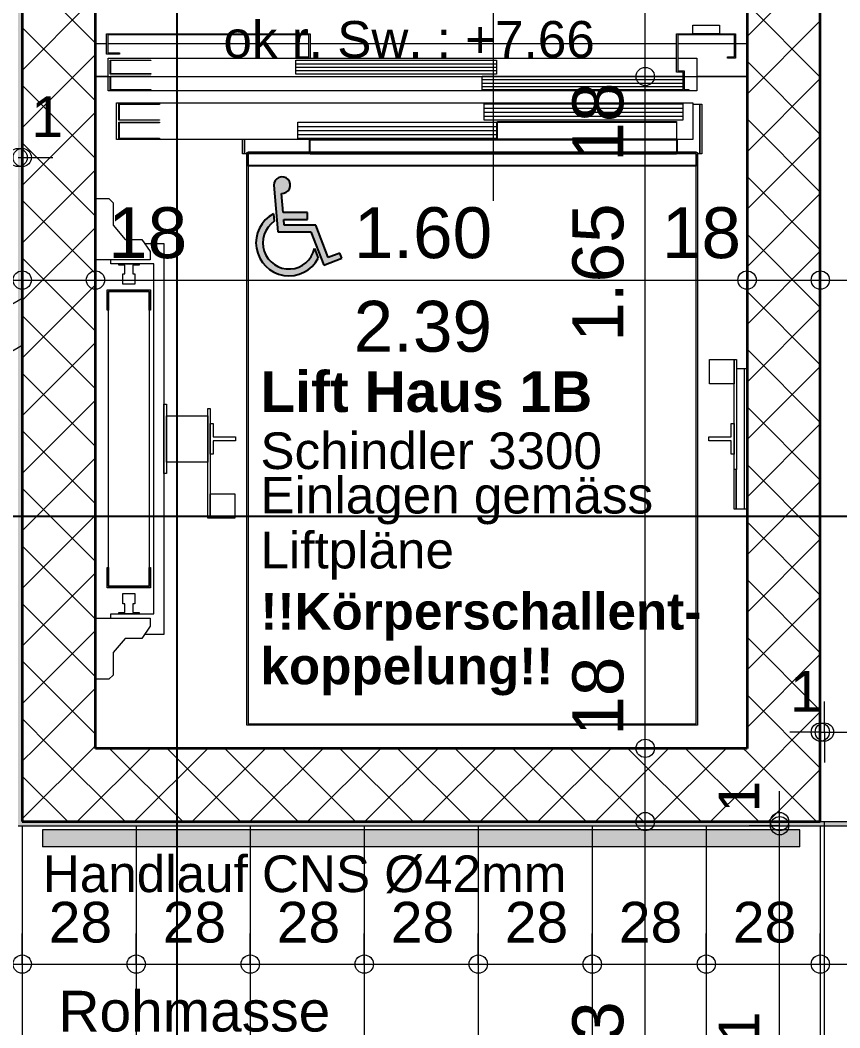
# Model space of a CAD drawing. Header units: metres. Extents: x 0.003 to 0.843, y 0.003 to 0.597.
# Drawn here: x 0.45466 to 0.49492, y 0.33661 to 0.38611 of the extents above; entities that cross this region are included whole.
import ezdxf

# ---------------------------------------------------------------- set-up
doc = ezdxf.new("R2010")
doc.units = ezdxf.units.M
for name, pattern in [('AUSGEZOGEN', [0]), ('PUNKT2', [3.175, 0, -3.175]), ('STRICHLINIE', [19.049999999999997, 12.7, -6.35]), ('STRICHPUNKT', [25.4, 12.7, -6.35, 0, -6.35])]:
    doc.linetypes.add(name, pattern=pattern)
for name, color, linetype, lineweight in [('Aufzuege', 7, 'AUSGEZOGEN', 18), ('Bodenplatte', 7, 'AUSGEZOGEN', 18), ('Daemmung', 7, 'AUSGEZOGEN', 18), ('Detailmasse', 7, 'AUSGEZOGEN', 13), ('Lauflinie', 7, 'AUSGEZOGEN', 13), ('Metallbauarbeiten', 7, 'AUSGEZOGEN', 18), ('Raumbezeichnung', 7, 'AUSGEZOGEN', 18), ('Schnittbegrenzung', 7, 'AUSGEZOGEN', 13), ('Stufen', 7, 'AUSGEZOGEN', 25), ('Text Werkplan Ausfuehrung', 7, 'AUSGEZOGEN', 25), ('Tuerschwelle', 7, 'AUSGEZOGEN', 25), ('Vermassung Decke', 180, 'STRICHLINIE', 25), ('Wand Beton bewehrt', 7, 'AUSGEZOGEN', 35), ('Werkplan- Ausfuehrungsmasse', 7, 'AUSGEZOGEN', 13)]:
    doc.layers.add(name, color=color, linetype=linetype, lineweight=lineweight)
doc.styles.add('ARIAL', font='ARIAL.TTF')

msp = doc.modelspace()

# ---------------------------------------------------------------- hatches: boundary and pattern name
at = {"layer": 'Daemmung', "linetype": 'PUNKT2', "lineweight": 18}
msp.add_hatch(color=241, dxfattribs=at).paths.add_polyline_path([(0.4301599904522299, 0.3917399913109839), (0.4301599904522299, 0.385939991440624), (0.4303599904477596, 0.385939991440624), (0.4303599904477596, 0.3915399913154542), (0.4545599899068474, 0.3915399913154542), (0.4545599899068474, 0.3465399923212826), (0.4939599890261892, 0.3465399923212826), (0.4939599890261892, 0.3467399923168123), (0.454759989902377, 0.3467399923168123), (0.454759989902377, 0.3917399913109839)])
at = {"layer": 'Daemmung', "linetype": 'STRICHLINIE', "lineweight": 18}
msp.add_hatch(color=241, dxfattribs=at).paths.add_polyline_path([(0.4301599904522299, 0.385939991440624), (0.4301599904522299, 0.3221399928666651), (0.4997599888965492, 0.3221399928666651), (0.4997599888965492, 0.3467399923168123), (0.4939599890261892, 0.3467399923168123), (0.4939599890261892, 0.3465399923212826), (0.4995599889010197, 0.3465399923212826), (0.4995599889010197, 0.3223399928621948), (0.4303599904477594, 0.3223399928621948), (0.4303599904477594, 0.385939991440624)])
at = {"layer": 'Metallbauarbeiten', "linetype": 'AUSGEZOGEN', "lineweight": 13}
msp.add_hatch(color=254, dxfattribs=at).paths.add_polyline_path([(0.4557599898800253, 0.3463399923257531), (0.4557599898800253, 0.3454999923445284), (0.492959989048541, 0.3454999923445284), (0.492959989048541, 0.3463399923257531)])
at = {"layer": 'Text Werkplan Ausfuehrung', "linetype": 'AUSGEZOGEN', "lineweight": 25}
for points in [[(0.4679165055304886, 0.377911243883772), (0.4679265009485155, 0.3779824852528063), (0.4679237710873693, 0.3780543725875846), (0.4679084015842142, 0.3781246507450455), (0.4678808745883534, 0.3781911150628589), (0.4678420536359555, 0.3782516805208238), (0.4677931565604786, 0.378304447149039), (0.4677357172885978, 0.378347759630949), (0.4676715377201305, 0.3783802592314814), (0.4676026312015015, 0.3784009264212732), (0.4675311593660206, 0.3784091128598376), (0.4674593643223185, 0.3784045617343409), (0.4673894983182387, 0.3783874158159547), (0.4673237530866461, 0.3783582129810534), (0.467264191089632, 0.3783178693377482), (0.4672126808180058, 0.3782676504871006), (0.4671708381757637, 0.3782091318205599), (0.4671399757883438, 0.378144149099116), (0.4671210618248838, 0.3780747408645216), (0.4671146896262377, 0.3780030844890648), (0.4673225896215806, 0.3757080845404717), (0.4689425895853709, 0.3757080845404717), (0.4695797895711297, 0.3740718845770434), (0.4704599895514553, 0.3744147845693797), (0.4703627895536283, 0.374665884563768), (0.4697957895663009, 0.3744471845686562), (0.4691747895801822, 0.376045584532928), (0.4676303896147016, 0.376045584532928), (0.467606089615246, 0.376315584526893), (0.4687778895890531, 0.376315584526893), (0.4687778895890531, 0.3766530845193493), (0.4675763896159084, 0.3766530845193493), (0.4674899896178401, 0.3775980844982268), (0.4675619230501222, 0.3775989913408567), (0.4676325682014216, 0.3776125745526019), (0.467699708896619, 0.3776384080210464), (0.4677612388972041, 0.3776756813368548), (0.4678152279750746, 0.3777232252167365), (0.4678599824647915, 0.3777795481844637), (0.4678940983947484, 0.3778428833592607)], [(0.4669444438821851, 0.3765036686038893), (0.4667948675443027, 0.3763872860682277), (0.466659908072391, 0.3762542300033438), (0.4665414128446773, 0.3761063217328833), (0.4664410038703542, 0.3759455858833139), (0.4663600555868764, 0.3757742226700402), (0.4662996760461247, 0.3755945777799934), (0.466260691746954, 0.3754091102629468), (0.4662436363217549, 0.3752203588710772), (0.466248743231882, 0.375030907307531), (0.4662759425719449, 0.3748433488596762), (0.4663248620267002, 0.3746602509011737), (0.4663948319674481, 0.3744841197487536), (0.4664848946181728, 0.3743173663547678), (0.4665938171659584, 0.3741622733051309), (0.4667201086362134, 0.37402096357439), (0.466862040301718, 0.3738953714656081), (0.4670176693461207, 0.3737872161328705), (0.4671848654579702, 0.3736979780488273), (0.4673613399912557, 0.3736288787394033), (0.4675446772932919, 0.37358086406307), (0.4677323677711204, 0.3735545912635648), (0.467921842243804, 0.3735504199732806), (0.4681105071103834, 0.3735684072904774), (0.4682957798521054, 0.3736083069976949), (0.4684751243829545, 0.3736695729320791), (0.4686460857645904, 0.3737513664614708), (0.468806323810513, 0.3738525679639315), (0.4689536451194479, 0.3739717921535698), (0.4690860330994892, 0.3741074070428785), (0.4692016755719973, 0.3742575562820152), (0.4692989895774089, 0.3744201845692501), (0.4691153895815051, 0.3748926845587084), (0.4690673048699839, 0.3747272680047531), (0.4689974891305128, 0.3745697861381065), (0.4689072015187866, 0.3744230792092658), (0.4687980704091754, 0.3742897931382922), (0.4686720640263166, 0.3741723317945249), (0.4685314549473701, 0.3740728136418179), (0.4683787791151515, 0.3739930335311565), (0.4682167901013563, 0.3739344303297912), (0.4680484094447559, 0.3738980609706627), (0.4678766739600393, 0.3738845813901862), (0.4677046809676067, 0.3738942346981618), (0.4675355324321177, 0.3739268467931944), (0.4673722790172725, 0.373981829502678), (0.4672178650658395, 0.3740581911907389), (0.4670750754972113, 0.3741545546427924), (0.4669464855802353, 0.374269181904178), (0.4668344144871767, 0.3744000056248915), (0.4667408834664887, 0.3745446663450944), (0.466667579388762, 0.3747005550489484), (0.4666158243233147, 0.3748648602192902), (0.4665865516941291, 0.3750346185445101), (0.4665802894451634, 0.3752067683630935), (0.4665971505186648, 0.3753782048819603), (0.4666368308182079, 0.3755458361726811), (0.4666986146932012, 0.3757066389356911), (0.4667813878459404, 0.3758577130267395), (0.466883657428426, 0.375996333762198), (0.4670035789664981, 0.3761200010598436), (0.4671389896256851, 0.3762264845288866), (0.4671065896264089, 0.376601784520497)]]:
    msp.add_hatch(color=7, dxfattribs=at).paths.add_polyline_path(points)

# ---------------------------------------------------------------- linework, layer by layer
at = {"layer": 'Aufzuege', "color": 7, "linetype": 'AUSGEZOGEN', "lineweight": 13}
for p, q in [((0.4778999893851582, 0.3772399916350841), (0.4778999893851582, 0.3878399913981557)), ((0.4583599898219125, 0.3869399914182736), (0.4583599898219112, 0.350339992236346)), ((0.4903599891066556, 0.350339992236346), (0.4903599891066566, 0.3869399914182736)), ((0.4876999891661112, 0.3858599914424121), (0.4889999891370539, 0.3858599914424121)), ((0.4876999891661112, 0.3854399914517999), (0.4876999891661112, 0.3858599914424121)), ((0.4889999891370539, 0.3858599914424121), (0.4889999891370539, 0.3854399914517999)), ((0.4588999898098414, 0.3854399914517999), (0.468899989586324, 0.3854399914517999)), ((0.4588999898098414, 0.3844399914741516), (0.4588999898098414, 0.3854399914517999)), ((0.4688399895876651, 0.385379991453141), (0.4589599898085003, 0.385379991453141)), ((0.4589599898085003, 0.385379991453141), (0.4589599898085003, 0.3844999914728105)), ((0.4688399895876651, 0.3842999914772809), (0.4688399895876651, 0.385379991453141)), ((0.468899989586324, 0.3854399914517999), (0.468899989586324, 0.384239991478622)), ((0.4868999891839926, 0.3854399914517999), (0.4897999891191727, 0.3854399914517999)), ((0.4868999891839926, 0.3835599914938213), (0.4868999891839926, 0.3854399914517999)), ((0.4897399891205136, 0.385379991453141), (0.4869599891826515, 0.385379991453141)), ((0.4869599891826515, 0.385379991453141), (0.4869599891826515, 0.3836199914924801)), ((0.4889999891370539, 0.3854399914517999), (0.4876999891661112, 0.3854399914517999)), ((0.4897399891205136, 0.3842999914772809), (0.4897399891205136, 0.385379991453141)), ((0.4897999891191727, 0.3854399914517999), (0.4897999891191727, 0.384239991478622)), ((0.4588999898098414, 0.3849399914629758), (0.4583599898219112, 0.3849399914629758)), ((0.4588999898098414, 0.3849399914629758), (0.4583599898219112, 0.3849399914629758)), ((0.4688399895876651, 0.3849399914629758), (0.4589599898085003, 0.3849399914629758)), ((0.4688399895876651, 0.3849399914629758), (0.4589599898085003, 0.3849399914629758)), ((0.4868999891839926, 0.3849399914629758), (0.468899989586324, 0.3849399914629758)), ((0.4868999891839926, 0.3849399914629758), (0.468899989586324, 0.3849399914629758)), ((0.4897399891205136, 0.3849399914629758), (0.4869599891826515, 0.3849399914629758)), ((0.4897399891205136, 0.3849399914629758), (0.4869599891826515, 0.3849399914629758)), ((0.4903599891066556, 0.3849399914629758), (0.4897999891191727, 0.3849399914629758)), ((0.4903599891066556, 0.3849399914629758), (0.4897999891191727, 0.3849399914629758)), ((0.4595399897955363, 0.3844399914741516), (0.4588999898098414, 0.3844399914741516)), ((0.4589599898085003, 0.3844999914728105), (0.4595399897955363, 0.3844999914728105)), ((0.4589799898080533, 0.384239991478622), (0.4868999891839926, 0.384239991478622)), ((0.4589799898080533, 0.3826399915143848), (0.4589799898080533, 0.384239991478622)), ((0.459079989805818, 0.3834599914960564), (0.459079989805818, 0.3841399914808573)), ((0.459079989805818, 0.3841399914808573), (0.4610799897611146, 0.3841399914808573)), ((0.4590999898053711, 0.3841199914813042), (0.4590999898053711, 0.3834799914956093)), ((0.4610799897611146, 0.3841199914813042), (0.4590999898053711, 0.3841199914813042)), ((0.4595399897955363, 0.3844999914728105), (0.4595399897955363, 0.3844399914741516)), ((0.4610799897611146, 0.3841399914808573), (0.4610799897611146, 0.3841199914813042)), ((0.4682009896019482, 0.3841399914808573), (0.478048989381828, 0.3841399914808573)), ((0.4682009896019482, 0.3834599914960564), (0.4682009896019482, 0.3841399914808573)), ((0.4683999895974997, 0.384239991478622), (0.4683999895974997, 0.3842999914772809)), ((0.4683999895974997, 0.3842999914772809), (0.4688399895876651, 0.3842999914772809)), ((0.468899989586324, 0.384239991478622), (0.4683999895974997, 0.384239991478622)), ((0.478048989381828, 0.3841399914808573), (0.478048989381828, 0.3834599914960564)), ((0.4869599891826515, 0.384239991478622), (0.4878999891616408, 0.384239991478622)), ((0.4878999891616408, 0.384239991478622), (0.4878999891616408, 0.3826399915143848)), ((0.4893999891281133, 0.384239991478622), (0.4893999891281133, 0.3842999914772809)), ((0.4893999891281133, 0.3842999914772809), (0.4897399891205136, 0.3842999914772809)), ((0.4897999891191727, 0.384239991478622), (0.4893999891281133, 0.384239991478622)), ((0.4681999896019702, 0.383969991484657), (0.4780499893818055, 0.383969991484657)), ((0.4681999896019702, 0.3837999914884568), (0.4780499893818055, 0.3837999914884568)), ((0.4681999896019702, 0.3836299914922566), (0.4780499893818055, 0.3836299914922566)), ((0.4869599891826515, 0.3836199914924801), (0.4872799891754991, 0.3836199914924801)), ((0.4872799891754991, 0.3836199914924801), (0.4872799891754991, 0.3826999915130436)), ((0.4583599898219112, 0.3833399914987387), (0.4589799898080533, 0.3833399914987387)), ((0.4589799898080533, 0.3833399914987387), (0.4583599898219112, 0.3833399914987387)), ((0.4610799897611146, 0.3834599914960564), (0.459079989805818, 0.3834599914960564)), ((0.459079989805818, 0.3826799915134907), (0.459079989805818, 0.3833599914982915)), ((0.459079989805818, 0.3833599914982915), (0.4610799897611146, 0.3833599914982915)), ((0.4590999898053711, 0.3834799914956093), (0.4610799897611146, 0.3834799914956093)), ((0.4590999898053711, 0.3833399914987387), (0.4590999898053711, 0.3826999915130436)), ((0.4610799897611146, 0.3833399914987387), (0.4590999898053711, 0.3833399914987387)), ((0.4610799897611146, 0.3834799914956093), (0.4610799897611146, 0.3834599914960564)), ((0.4610799897611146, 0.3833599914982915), (0.4610799897611146, 0.3833399914987387)), ((0.478048989381828, 0.3834599914960564), (0.4682009896019482, 0.3834599914960564)), ((0.4773499893974518, 0.3831899915020913), (0.4871999891772871, 0.3831899915020913)), ((0.4773509893974296, 0.3833599914982915), (0.4871989891773097, 0.3833599914982915)), ((0.4773509893974296, 0.3826799915134907), (0.4773509893974296, 0.3833599914982915)), ((0.4872199891768401, 0.3835599914938213), (0.4868999891839926, 0.3835599914938213)), ((0.4871989891773097, 0.3833599914982915), (0.4871989891773097, 0.3826799915134907)), ((0.4872199891768401, 0.3826399915143848), (0.4872199891768401, 0.3835599914938213)), ((0.4878999891616408, 0.3833399914987387), (0.4903599891066556, 0.3833399914987387)), ((0.4903599891066556, 0.3833399914987387), (0.4878999891616408, 0.3833399914987387)), ((0.4872199891768401, 0.3826399915143848), (0.4589799898080533, 0.3826399915143848)), ((0.4610799897611146, 0.3826799915134907), (0.459079989805818, 0.3826799915134907)), ((0.4590999898053711, 0.3826999915130436), (0.4610799897611146, 0.3826999915130436)), ((0.4610799897611146, 0.3826999915130436), (0.4610799897611146, 0.3826799915134907)), ((0.4773499893974518, 0.3830199915058911), (0.4871999891772871, 0.3830199915058911)), ((0.4773499893974518, 0.3828499915096909), (0.4871999891772871, 0.3828499915096909)), ((0.4871989891773097, 0.3826799915134907), (0.4773509893974296, 0.3826799915134907)), ((0.4874999891705815, 0.3826399915143848), (0.4872199891768401, 0.3826399915143848)), ((0.4872799891754991, 0.3826999915130436), (0.4874999891705815, 0.3826999915130436)), ((0.4874999891705815, 0.3826999915130436), (0.4874999891705815, 0.3826399915143848)), ((0.4878999891616408, 0.3826399915143848), (0.4874999891705815, 0.3826399915143848)), ((0.4593999897986654, 0.3820399915277958), (0.4876999891661112, 0.3820399915277958)), ((0.4593999897986654, 0.380239991568029), (0.4593999897986654, 0.3820399915277958)), ((0.4594999897964302, 0.3811899915467948), (0.4594999897964302, 0.3819899915289134)), ((0.4594999897964302, 0.3819899915289134), (0.4614999897517267, 0.3819899915289134)), ((0.4595199897959833, 0.3819699915293604), (0.4595199897959833, 0.3812099915463478)), ((0.4614999897517267, 0.3819699915293604), (0.4595199897959833, 0.3819699915293604)), ((0.4614999897517267, 0.3819899915289134), (0.4614999897517267, 0.3819699915293604)), ((0.4774499893952165, 0.3817899915333837), (0.4871999891772871, 0.3817899915333837)), ((0.4774509893951946, 0.3819899915289134), (0.4871989891773097, 0.3819899915289134)), ((0.4774509893951946, 0.3811899915467948), (0.4774509893951946, 0.3819899915289134)), ((0.4871989891773097, 0.3819899915289134), (0.4871989891773097, 0.3811899915467948)), ((0.4876999891661112, 0.3820399915277958), (0.4876999891661112, 0.380239991568029)), ((0.4876999891661112, 0.381979991529137), (0.4880399891585116, 0.381979991529137)), ((0.4880399891585116, 0.381979991529137), (0.4880399891585116, 0.3795399915836751)), ((0.4880399891585116, 0.381979991529137), (0.4881399891562764, 0.381979991529137)), ((0.4880399891585116, 0.3795399915836751), (0.4880399891585116, 0.381979991529137)), ((0.4881399891562764, 0.381979991529137), (0.4881399891562764, 0.3795399915836751)), ((0.4614999897517267, 0.3811899915467948), (0.4594999897964302, 0.3811899915467948)), ((0.4595199897959833, 0.3812099915463478), (0.4614999897517267, 0.3812099915463478)), ((0.4614999897517267, 0.3812099915463478), (0.4614999897517267, 0.3811899915467948)), ((0.4774499893952165, 0.3815899915378541), (0.4871999891772871, 0.3815899915378541)), ((0.4774499893952165, 0.3813899915423244), (0.4871999891772871, 0.3813899915423244)), ((0.4871989891773097, 0.3811899915467948), (0.4774509893951946, 0.3811899915467948)), ((0.4594999897964302, 0.3802899915669113), (0.4594999897964302, 0.3810899915490299)), ((0.4594999897964302, 0.3810899915490299), (0.4614999897517267, 0.3810899915490299)), ((0.4595199897959833, 0.381069991549477), (0.4595199897959833, 0.3803099915664643)), ((0.4614999897517267, 0.381069991549477), (0.4595199897959833, 0.381069991549477)), ((0.4614999897517267, 0.3810899915490299), (0.4614999897517267, 0.381069991549477)), ((0.4682999895997349, 0.3808899915535004), (0.4780499893818055, 0.3808899915535004)), ((0.4682999895997349, 0.3806899915579707), (0.4780499893818055, 0.3806899915579707)), ((0.4683009895997131, 0.3810899915490299), (0.478048989381828, 0.3810899915490299)), ((0.4683009895997131, 0.3802899915669113), (0.4683009895997131, 0.3810899915490299)), ((0.478048989381828, 0.3810899915490299), (0.478048989381828, 0.3802899915669113)), ((0.4780999893806879, 0.3810999915488064), (0.4780999893806879, 0.381129991548136)), ((0.4780999893806879, 0.381129991548136), (0.4868999891839926, 0.381129991548136)), ((0.4780999893806879, 0.380259991567582), (0.4780999893806879, 0.3810999915488064)), ((0.4780999893806879, 0.3810999915488064), (0.4868999891839926, 0.3810999915488064)), ((0.4868999891839926, 0.3810999915488064), (0.4780999893806879, 0.3810999915488064)), ((0.4868999891839926, 0.381129991548136), (0.4868999891839926, 0.3810999915488064)), ((0.4868999891839926, 0.3810999915488064), (0.4868999891839926, 0.380259991567582)), ((0.4688699895869944, 0.380239991568029), (0.4593999897986654, 0.380239991568029)), ((0.4614999897517267, 0.3802899915669113), (0.4594999897964302, 0.3802899915669113)), ((0.4595199897959833, 0.3803099915664643), (0.4614999897517267, 0.3803099915664643)), ((0.4614999897517267, 0.3803099915664643), (0.4614999897517267, 0.3802899915669113)), ((0.4655799896605318, 0.3795399915836751), (0.4655799896605318, 0.380239991568029)), ((0.4656799896582966, 0.3795399915836751), (0.4656799896582966, 0.380239991568029)), ((0.4656799896582966, 0.380239991568029), (0.4656799896582966, 0.3795399915836751)), ((0.4682999895997349, 0.380489991562441), (0.4780499893818055, 0.380489991562441)), ((0.478048989381828, 0.3802899915669113), (0.4683009895997131, 0.3802899915669113)), ((0.4688699895869944, 0.37963999158144), (0.4688699895869944, 0.3802699915673584)), ((0.4688699895869944, 0.3802699915673584), (0.4780999893806879, 0.3802699915673584)), ((0.468899989586324, 0.3795599915832281), (0.468899989586324, 0.3802299915682524)), ((0.468899989586324, 0.3802299915682524), (0.4868999891839926, 0.3802299915682524)), ((0.4780999893806879, 0.3802299915682524), (0.4780999893806879, 0.380259991567582)), ((0.4780999893806879, 0.380259991567582), (0.4868999891839926, 0.380259991567582)), ((0.4868999891839926, 0.380259991567582), (0.4780999893806879, 0.380259991567582)), ((0.4868999891839926, 0.3802299915682524), (0.4780999893806879, 0.3802299915682524)), ((0.4868999891839926, 0.3802699915673584), (0.4869299891833219, 0.3802699915673584)), ((0.4868999891839926, 0.380259991567582), (0.4868999891839926, 0.3802299915682524)), ((0.4868999891839926, 0.3802299915682524), (0.4868999891839926, 0.3795599915832281)), ((0.4869299891833219, 0.3802699915673584), (0.4869299891833219, 0.37963999158144)), ((0.4876999891661112, 0.380239991568029), (0.4869299891833219, 0.380239991568029)), ((0.4656799896582966, 0.3795399915836751), (0.4655799896605318, 0.3795399915836751)), ((0.4657999896556144, 0.3795399915836751), (0.4656799896582966, 0.3795399915836751)), ((0.4657999896556144, 0.351479992210865), (0.4657999896556144, 0.379599991582334)), ((0.4657999896556144, 0.379599991582334), (0.4658599896542732, 0.379599991582334)), ((0.4658599896542732, 0.379599991582334), (0.4658599896542732, 0.37963999158144)), ((0.4658599896542732, 0.37963999158144), (0.4878599891625349, 0.37963999158144)), ((0.4658599896542732, 0.379599991582334), (0.4658599896542732, 0.3515399922095239)), ((0.4658599896542732, 0.379599991582334), (0.4688699895869944, 0.379599991582334)), ((0.4658599896542732, 0.3795399915836751), (0.4658599896542732, 0.379599991582334)), ((0.4688699895869944, 0.3795399915836751), (0.4658599896542732, 0.3795399915836751)), ((0.4658599896542732, 0.3789699915964156), (0.4658599896542732, 0.3795399915836751)), ((0.4688699895869944, 0.379599991582334), (0.4688699895869944, 0.3795399915836751)), ((0.4868999891839926, 0.3795599915832281), (0.468899989586324, 0.3795599915832281)), ((0.468899989586324, 0.3795299915838988), (0.468899989586324, 0.3795599915832281)), ((0.468899989586324, 0.3795599915832281), (0.4868999891839926, 0.3795599915832281)), ((0.4868999891839926, 0.3795299915838988), (0.468899989586324, 0.3795299915838988)), ((0.4868999891839926, 0.3795599915832281), (0.4868999891839926, 0.3795299915838988)), ((0.4869299891833219, 0.3795399915836751), (0.4869299891833219, 0.379599991582334)), ((0.4869299891833219, 0.379599991582334), (0.4879199891611938, 0.379599991582334)), ((0.4878599891625349, 0.3795399915836751), (0.4869299891833219, 0.3795399915836751)), ((0.4878599891625349, 0.37963999158144), (0.4878599891625349, 0.379599991582334)), ((0.4878599891625349, 0.3515399922095239), (0.4878599891625349, 0.3795399915836751)), ((0.4878599891625349, 0.3795399915836751), (0.4878599891625349, 0.3789699915964156)), ((0.4879199891611938, 0.379599991582334), (0.4879199891611938, 0.351479992210865)), ((0.4880399891585116, 0.3795399915836751), (0.4879199891611938, 0.3795399915836751)), ((0.4881399891562764, 0.3795399915836751), (0.4880399891585116, 0.3795399915836751)), ((0.4878599891625349, 0.3789699915964156), (0.4658599896542732, 0.3789699915964156)), ((0.4658599896542732, 0.3789399915970862), (0.4658599896542732, 0.3789699915964156)), ((0.4658599896542732, 0.3789699915964156), (0.4878599891625349, 0.3789699915964156)), ((0.4878599891625349, 0.3789399915970862), (0.4658599896542732, 0.3789399915970862)), ((0.4878599891625349, 0.3789699915964156), (0.4878599891625349, 0.3789399915970862)), ((0.4583599898219112, 0.377339991632849), (0.4590199898071592, 0.377339991632849)), ((0.4590199898071592, 0.377339991632849), (0.4592199898026888, 0.3771399916373193)), ((0.4592199898026888, 0.3771399916373193), (0.4592199898026888, 0.3760399916619063)), ((0.4592199898026888, 0.3760399916619063), (0.4598199897892778, 0.3753399916775524)), ((0.4598199897892778, 0.3753399916775524), (0.4606399897709493, 0.3753399916775524)), ((0.4606399897709493, 0.3753399916775524), (0.4610399897620087, 0.3747399916909635)), ((0.4607733231013029, 0.3751399916820229), (0.4617199897468094, 0.3751399916820229)), ((0.4610399897620087, 0.3747399916909635), (0.4610399897620087, 0.3743399916999043)), ((0.4617199897468094, 0.3751399916820229), (0.4617199897468094, 0.3559399921111763)), ((0.4610399897620087, 0.3743399916999043), (0.4583599898219112, 0.3743399916999043)), ((0.459119989804924, 0.3741399917043746), (0.459119989804924, 0.3743399916999043)), ((0.4612199897579853, 0.3741399917043746), (0.459119989804924, 0.3741399917043746)), ((0.4594999897964302, 0.3740699917059393), (0.4594999897964302, 0.3741399917043746)), ((0.4594999897964302, 0.3741399917043746), (0.4599999897852545, 0.3741399917043746)), ((0.4597999897897248, 0.3740699917059393), (0.4594999897964302, 0.3740699917059393)), ((0.4597999897897248, 0.3736399917155505), (0.4597999897897248, 0.3740699917059393)), ((0.4599999897852545, 0.3741399917043746), (0.4604999897740786, 0.3741399917043746)), ((0.4604999897740786, 0.3740699917059393), (0.4601999897807841, 0.3740699917059393)), ((0.4601999897807841, 0.3740699917059393), (0.4601999897807841, 0.3736399917155505)), ((0.4604999897740786, 0.3741399917043746), (0.4604999897740786, 0.3740699917059393)), ((0.4612199897579853, 0.3569399920888245), (0.4612199897579853, 0.3741399917043746)), ((0.4596999897919601, 0.3731399917267263), (0.4596999897919601, 0.3736399917155505)), ((0.4596999897919601, 0.3736399917155505), (0.4597999897897248, 0.3736399917155505)), ((0.4601999897807841, 0.3736399917155505), (0.460299989778549, 0.3736399917155505)), ((0.460299989778549, 0.3736399917155505), (0.460299989778549, 0.3731399917267263)), ((0.4589399898089473, 0.3718599917553365), (0.4589399898089473, 0.3728599917329849)), ((0.4589399898089473, 0.3728599917329849), (0.4610599897615615, 0.3728599917329849)), ((0.4589999898076062, 0.3727999917343259), (0.4589999898076062, 0.3718599917553365)), ((0.4609999897629027, 0.3727999917343259), (0.4589999898076062, 0.3727999917343259)), ((0.4589999898076062, 0.3582999920584263), (0.4589999898076062, 0.3727799917347729)), ((0.4589999898076062, 0.3727799917347729), (0.4609999897629027, 0.3727799917347729)), ((0.460299989778549, 0.3731399917267263), (0.4596999897919601, 0.3731399917267263)), ((0.4609999897629027, 0.3718599917553365), (0.4609999897629027, 0.3727999917343259)), ((0.4609999897629027, 0.3727799917347729), (0.4609999897629027, 0.3582999920584263)), ((0.4610599897615615, 0.3728599917329849), (0.4610599897615615, 0.3718599917553365)), ((0.4589999898076062, 0.3718599917553365), (0.4589399898089473, 0.3718599917553365)), ((0.4610599897615615, 0.3718599917553365), (0.4609999897629027, 0.3718599917553365)), ((0.4885199891477828, 0.3682399918362498), (0.4885199891477828, 0.3694399918094279)), ((0.4885199891477828, 0.3694399918094279), (0.4897199891209608, 0.3694399918094279)), ((0.4885199891477828, 0.3682399918362498), (0.4885199891477828, 0.3694399918094279)), ((0.4885199891477828, 0.3694399918094279), (0.4897199891209608, 0.3694399918094279)), ((0.4897199891209608, 0.3640399919301271), (0.4897199891209608, 0.3694399918094279)), ((0.4897199891209608, 0.3694399918094279), (0.4898399891182785, 0.3694399918094279)), ((0.4897199891209608, 0.3694399918094279), (0.4897199891209608, 0.3682399918362498)), ((0.4897199891209608, 0.3640399919301271), (0.4897199891209608, 0.3694399918094279)), ((0.4897199891209608, 0.3694399918094279), (0.4898399891182785, 0.3694399918094279)), ((0.4897199891209608, 0.3694399918094279), (0.4897199891209608, 0.3682399918362498)), ((0.4898399891182785, 0.3694399918094279), (0.4898399891182785, 0.3640399919301271)), ((0.4898399891182785, 0.3694399918094279), (0.4898399891182785, 0.3640399919301271)), ((0.4898399891182785, 0.3689899918194861), (0.4902199891097848, 0.3689899918194861)), ((0.4902199891097848, 0.3689899918194861), (0.4902199891097848, 0.3620899919737131)), ((0.4902199891097848, 0.3689899918194861), (0.4903599891066556, 0.3689899918194861)), ((0.4897199891209608, 0.3682399918362498), (0.4885199891477828, 0.3682399918362498)), ((0.4897199891209608, 0.3682399918362498), (0.4885199891477828, 0.3682399918362498)), ((0.4617199897468094, 0.3638399919345975), (0.4617199897468094, 0.3672399918586016)), ((0.4617199897468094, 0.3672399918586016), (0.4618399897441273, 0.3672399918586016)), ((0.4618399897441273, 0.3672399918586016), (0.4618399897441273, 0.3638399919345975)), ((0.4638799896985297, 0.3616399919837713), (0.4638799896985297, 0.3670399918630719)), ((0.4638799896985297, 0.3670399918630719), (0.4639999896958475, 0.3670399918630719)), ((0.4638799896985297, 0.3616399919837713), (0.4638799896985297, 0.3670399918630719)), ((0.4638799896985297, 0.3670399918630719), (0.4639999896958475, 0.3670399918630719)), ((0.4639999896958475, 0.3670399918630719), (0.4639999896958475, 0.3616399919837713)), ((0.4639999896958475, 0.3670399918630719), (0.4639999896958475, 0.3616399919837713)), ((0.4618399897441273, 0.3643999919220805), (0.4618399897441273, 0.3666799918711185)), ((0.4618399897441273, 0.3666799918711185), (0.4638799896985297, 0.3666799918711185)), ((0.4638799896985297, 0.3666799918711185), (0.4638799896985297, 0.3643999919220805)), ((0.4639999896958475, 0.3662899918798357), (0.4641399896927182, 0.3662899918798357)), ((0.4639999896958475, 0.3647899919133634), (0.4639999896958475, 0.3662899918798357)), ((0.4641399896927182, 0.3662899918798357), (0.4641399896927182, 0.3656399918943644)), ((0.48957998912409, 0.3656399918943644), (0.48957998912409, 0.3662899918798357)), ((0.48957998912409, 0.3662899918798357), (0.4897199891209608, 0.3662899918798357)), ((0.4897199891209608, 0.3662899918798357), (0.4897199891209608, 0.3647899919133634)), ((0.4641399896927182, 0.3656399918943644), (0.4652399896681313, 0.3656399918943644)), ((0.4652399896681313, 0.3654399918988347), (0.4641399896927182, 0.3654399918988347)), ((0.4641399896927182, 0.3654399918988347), (0.4641399896927182, 0.3647899919133634)), ((0.4652399896681313, 0.3656399918943644), (0.4652399896681313, 0.3654399918988347)), ((0.4884799891486769, 0.3654399918988347), (0.4884799891486769, 0.3656399918943644)), ((0.4884799891486769, 0.3656399918943644), (0.48957998912409, 0.3656399918943644)), ((0.48957998912409, 0.3654399918988347), (0.4884799891486769, 0.3654399918988347)), ((0.48957998912409, 0.3647899919133634), (0.48957998912409, 0.3654399918988347)), ((0.4638799896985297, 0.3643999919220805), (0.4618399897441273, 0.3643999919220805)), ((0.4641399896927182, 0.3647899919133634), (0.4639999896958475, 0.3647899919133634)), ((0.4897199891209608, 0.3647899919133634), (0.48957998912409, 0.3647899919133634)), ((0.4618399897441273, 0.3638399919345975), (0.4617199897468094, 0.3638399919345975)), ((0.4897199891209608, 0.3620899919737131), (0.4897199891209608, 0.3640399919301271)), ((0.4898399891182785, 0.3640399919301271), (0.4897199891209608, 0.3640399919301271)), ((0.4898399891182785, 0.3640399919301271), (0.4897199891209608, 0.3640399919301271)), ((0.4898199891187255, 0.3620899919737131), (0.4898199891187255, 0.3640399919301271)), ((0.4898199891187255, 0.3640399919301271), (0.4898199891187255, 0.3620899919737131)), ((0.4639999896958475, 0.3616399919837713), (0.4639999896958475, 0.3628399919569494)), ((0.4639999896958475, 0.3628399919569494), (0.4651999896690255, 0.3628399919569494)), ((0.4639999896958475, 0.3616399919837713), (0.4639999896958475, 0.3628399919569494)), ((0.4639999896958475, 0.3628399919569494), (0.4651999896690255, 0.3628399919569494)), ((0.4651999896690255, 0.3628399919569494), (0.4651999896690255, 0.3616399919837713)), ((0.4651999896690255, 0.3628399919569494), (0.4651999896690255, 0.3616399919837713)), ((0.4898199891187255, 0.3620899919737131), (0.4897199891209608, 0.3620899919737131)), ((0.4902199891097848, 0.3620899919737131), (0.4898199891187255, 0.3620899919737131)), ((0.4903599891066556, 0.3620899919737131), (0.4902199891097848, 0.3620899919737131)), ((0.4639999896958475, 0.3616399919837713), (0.4638799896985297, 0.3616399919837713)), ((0.4639999896958475, 0.3616399919837713), (0.4638799896985297, 0.3616399919837713)), ((0.4651999896690255, 0.3616399919837713), (0.4639999896958475, 0.3616399919837713)), ((0.4651999896690255, 0.3616399919837713), (0.4639999896958475, 0.3616399919837713)), ((0.4589399898089473, 0.3582199920602143), (0.4589399898089473, 0.3592199920378625)), ((0.4589399898089473, 0.3592199920378625), (0.4589999898076062, 0.3592199920378625)), ((0.4589999898076062, 0.3592199920378625), (0.4589999898076062, 0.3582799920588732)), ((0.4609999897629027, 0.3582799920588732), (0.4609999897629027, 0.3592199920378625)), ((0.4609999897629027, 0.3592199920378625), (0.4610599897615615, 0.3592199920378625)), ((0.4610599897615615, 0.3592199920378625), (0.4610599897615615, 0.3582199920602143)), ((0.4610599897615615, 0.3582199920602143), (0.4589399898089473, 0.3582199920602143)), ((0.4609999897629027, 0.3582999920584263), (0.4589999898076062, 0.3582999920584263)), ((0.4589999898076062, 0.3582799920588732), (0.4609999897629027, 0.3582799920588732)), ((0.4596999897919601, 0.3579399920664729), (0.460299989778549, 0.3579399920664729)), ((0.4596999897919601, 0.3574399920776486), (0.4596999897919601, 0.3579399920664729)), ((0.460299989778549, 0.3579399920664729), (0.460299989778549, 0.3574399920776486)), ((0.4597999897897248, 0.3574399920776486), (0.4596999897919601, 0.3574399920776486)), ((0.4597999897897248, 0.3570099920872599), (0.4597999897897248, 0.3574399920776486)), ((0.460299989778549, 0.3574399920776486), (0.4601999897807841, 0.3574399920776486)), ((0.4601999897807841, 0.3574399920776486), (0.4601999897807841, 0.3570099920872599)), ((0.459119989804924, 0.3569399920888245), (0.4612199897579853, 0.3569399920888245)), ((0.459119989804924, 0.3567399920932949), (0.459119989804924, 0.3569399920888245)), ((0.4594999897964302, 0.3569399920888245), (0.4594999897964302, 0.3570099920872599)), ((0.4594999897964302, 0.3570099920872599), (0.4597999897897248, 0.3570099920872599)), ((0.4599999897852545, 0.3569399920888245), (0.4594999897964302, 0.3569399920888245)), ((0.4604999897740786, 0.3569399920888245), (0.4599999897852545, 0.3569399920888245)), ((0.4601999897807841, 0.3570099920872599), (0.4604999897740786, 0.3570099920872599)), ((0.4604999897740786, 0.3570099920872599), (0.4604999897740786, 0.3569399920888245)), ((0.4583599898219112, 0.3567399920932949), (0.4610399897620087, 0.3567399920932949)), ((0.4610399897620087, 0.3567399920932949), (0.4610399897620087, 0.3563399921022355)), ((0.4610399897620087, 0.3563399921022355), (0.4606399897709493, 0.3557399921156466)), ((0.4617199897468094, 0.3559399921111763), (0.4607733231013029, 0.3559399921111763)), ((0.4598199897892778, 0.3557399921156466), (0.4592199898026888, 0.3550399921312928)), ((0.4606399897709493, 0.3557399921156466), (0.4598199897892778, 0.3557399921156466)), ((0.4592199898026888, 0.3550399921312928), (0.4592199898026888, 0.3539399921558797)), ((0.4592199898026888, 0.3539399921558797), (0.4590199898071592, 0.3537399921603502)), ((0.4590199898071592, 0.3537399921603502), (0.4583599898219112, 0.3537399921603502)), ((0.4879199891611938, 0.351479992210865), (0.4657999896556144, 0.351479992210865)), ((0.4658599896542732, 0.3515399922095239), (0.4878599891625349, 0.3515399922095239)), ((0.4583599898219112, 0.350339992236346), (0.4903599891066556, 0.350339992236346))]:
    msp.add_line(p, q, dxfattribs=at)
at = {"layer": 'Bodenplatte', "color": 92, "linetype": 'STRICHLINIE', "lineweight": 18}
for p, q in [((0.4939599890261895, 0.3467399923168123), (0.4997599888965492, 0.3467399923168123)), ((0.4941599890217191, 0.3221399928666651), (0.4941599890217191, 0.3467399923168123))]:
    msp.add_line(p, q, dxfattribs=at)
at = {"layer": 'Daemmung', "color": 240, "linetype": 'STRICHLINIE', "lineweight": 18}
for p, q in [((0.454759989902377, 0.3467399923168123), (0.454759989902377, 0.385939991440624)), ((0.4545599899068474, 0.3465399923212826), (0.4995599889010195, 0.3465399923212826)), ((0.4939599890261892, 0.3467399923168123), (0.454759989902377, 0.3467399923168123))]:
    msp.add_line(p, q, dxfattribs=at)
at = {"layer": 'Detailmasse', "color": 240, "linetype": 'AUSGEZOGEN', "lineweight": 13}
for p, q in [((0.454759989902377, 0.3793618924675597), (0.454759989902377, 0.3808618924805983)), ((0.4545599899068475, 0.3793618924675597), (0.454759989902377, 0.3793618924675597)), ((0.454759989902377, 0.3793618924675597), (0.454759989902377, 0.3778618954757616)), ((0.454759989902377, 0.3793618924675597), (0.4562599899154157, 0.3793618924675597)), ((0.4919599890708929, 0.3467399923168124), (0.4919599890708929, 0.3482399923298508)), ((0.4919599890708929, 0.3467399923168124), (0.4904599890578544, 0.3467399923168124)), ((0.4919599890708929, 0.3465399923212826), (0.4904599890578544, 0.3465399923212826)), ((0.4919599890708929, 0.3467399923168124), (0.4934599860626912, 0.3467399923168124)), ((0.4919599890708929, 0.3465399923212826), (0.4919599890708929, 0.3467399923168123)), ((0.4919599890708929, 0.3465399923212826), (0.4934599860626912, 0.3465399923212826)), ((0.4919599890708929, 0.3223399928621948), (0.4919599890708929, 0.3465399923212826)), ((0.4547599899023776, 0.3397399924732746), (0.4547599899023776, 0.341239992486313)), ((0.4603599897772077, 0.3397399924732746), (0.4603599897772077, 0.341239992486313)), ((0.4659599896520381, 0.3397399924732746), (0.4659599896520381, 0.341239992486313)), ((0.4715599895268683, 0.3397399924732746), (0.4715599895268683, 0.341239992486313)), ((0.4771599894016987, 0.3397399924732746), (0.4771599894016987, 0.341239992486313)), ((0.4827599892765288, 0.3397399924732746), (0.4827599892765288, 0.341239992486313)), ((0.4883599891513591, 0.3397399924732746), (0.4883599891513591, 0.341239992486313)), ((0.4939599890261893, 0.3397399924732746), (0.4939599890261893, 0.341239992486313)), ((0.4547599899023776, 0.3397399924732746), (0.4547599899023776, 0.3382399954814763)), ((0.4547599899023776, 0.3397399924732746), (0.4603599897772077, 0.3397399924732746)), ((0.4603599897772077, 0.3397399924732746), (0.4603599897772077, 0.3382399954814763)), ((0.4603599897772077, 0.3397399924732746), (0.4659599896520381, 0.3397399924732746)), ((0.4659599896520381, 0.3397399924732746), (0.4659599896520381, 0.3382399954814763)), ((0.4659599896520381, 0.3397399924732746), (0.4715599895268683, 0.3397399924732746)), ((0.4715599895268683, 0.3397399924732746), (0.4715599895268683, 0.3382399954814763)), ((0.4715599895268683, 0.3397399924732746), (0.4771599894016987, 0.3397399924732746)), ((0.4771599894016987, 0.3397399924732746), (0.4771599894016987, 0.3382399954814763)), ((0.4771599894016987, 0.3397399924732746), (0.4827599892765288, 0.3397399924732746)), ((0.4827599892765288, 0.3397399924732746), (0.4827599892765288, 0.3382399954814763)), ((0.4827599892765288, 0.3397399924732746), (0.4883599891513591, 0.3397399924732746)), ((0.4883599891513591, 0.3397399924732746), (0.4883599891513591, 0.3382399954814763)), ((0.4883599891513591, 0.3397399924732746), (0.4939599890261892, 0.3397399924732746)), ((0.4939599890261893, 0.3397399924732746), (0.4939599890261893, 0.3382399954814763)), ((0.4939599890261892, 0.3397399924732746), (0.4995599889010195, 0.3397399924732746))]:
    msp.add_line(p, q, dxfattribs=at)
msp.add_lwpolyline([(0.4303599904477594, 0.3397399924732746), (0.4334083010048426, 0.3397399924732746), (0.4334083010048426, 0.3397399924732746), (0.4547599899023776, 0.3397399924732746)], dxfattribs=at)
for centre in [(0.4545599899068475, 0.3793618924675597), (0.454759989902377, 0.3793618924675597), (0.4919599890708929, 0.3467399923168124), (0.4919599890708929, 0.3465399923212826), (0.4547599899023776, 0.3397399924732746), (0.4603599897772077, 0.3397399924732746), (0.4659599896520381, 0.3397399924732746), (0.4715599895268683, 0.3397399924732746), (0.4771599894016987, 0.3397399924732746), (0.4827599892765288, 0.3397399924732746), (0.4883599891513591, 0.3397399924732746), (0.4939599890261893, 0.3397399924732746)]:
    msp.add_circle(centre, 0.0004500000039115548, dxfattribs=at)
at = {"layer": 'Lauflinie', "color": 7, "linetype": 'AUSGEZOGEN', "lineweight": 18}
for p, q in [((0.4301599904522299, 0.3582493931363157), (0.454759989902377, 0.3724522094409231)), ((0.4301599904522299, 0.3559399921111763), (0.454759989902377, 0.3701428084157837))]:
    msp.add_line(p, q, dxfattribs=at)
at = {"layer": 'Metallbauarbeiten', "color": 7, "linetype": 'AUSGEZOGEN', "lineweight": 13}
for p, q in [((0.4557599898800253, 0.3463399923257531), (0.4557599898800253, 0.3454999923445284)), ((0.492959989048541, 0.3463399923257531), (0.4557599898800253, 0.3463399923257531)), ((0.492959989048541, 0.3454999923445284), (0.492959989048541, 0.3463399923257531)), ((0.492959989048541, 0.3454999923445284), (0.4557599898800253, 0.3454999923445284))]:
    msp.add_line(p, q, dxfattribs=at)
at = {"layer": 'Schnittbegrenzung', "color": 14, "linetype": 'STRICHPUNKT', "lineweight": 25}
for p, q in [((0.4623599897325039, 0.5862399869635702), (0.4623599897325038, 0.2567399943284691)), ((0.2192599951662128, 0.3617399920370531), (0.618759986236692, 0.3617399920370531))]:
    msp.add_line(p, q, dxfattribs=at)
at = {"layer": 'Stufen', "color": 7, "linetype": 'AUSGEZOGEN', "lineweight": 18}
for p, q in [((0.4547599899023776, 0.3465399923212826), (0.4547599899023776, 0.3223399928621948)), ((0.4603599897772077, 0.3465399923212826), (0.4603599897772077, 0.3223399928621948)), ((0.4659599896520381, 0.3465399923212826), (0.4659599896520381, 0.3223399928621948)), ((0.4715599895268683, 0.3465399923212826), (0.4715599895268683, 0.3223399928621948)), ((0.4771599894016987, 0.3465399923212826), (0.4771599894016987, 0.3223399928621948)), ((0.4827599892765288, 0.3465399923212826), (0.4827599892765288, 0.3223399928621948)), ((0.4883599891513591, 0.3465399923212826), (0.4883599891513591, 0.3223399928621948)), ((0.4939599890261892, 0.3465399923212826), (0.4939599890261892, 0.3223399928621948))]:
    msp.add_line(p, q, dxfattribs=at)
at = {"layer": 'Text Werkplan Ausfuehrung', "color": 7, "linetype": 'AUSGEZOGEN', "lineweight": 25}
for p, q in [((0.4671146896262278, 0.3780030844891744), (0.4673225896215806, 0.3757080845404717)), ((0.4675763896159084, 0.3766530845193493), (0.4674899896178401, 0.3775980844982268)), ((0.4671065896264089, 0.3766017845204983), (0.4671389896256851, 0.3762264845288851)), ((0.4687778895890531, 0.3766530845193493), (0.4675763896159084, 0.3766530845193493)), ((0.4676303896147016, 0.376045584532928), (0.467606089615246, 0.376315584526893)), ((0.467606089615246, 0.376315584526893), (0.4687778895890531, 0.376315584526893)), ((0.4687778895890531, 0.376315584526893), (0.4687778895890531, 0.3766530845193493)), ((0.4673225896215806, 0.3757080845404717), (0.4689425895853709, 0.3757080845404717)), ((0.4691747895801822, 0.376045584532928), (0.4676303896147016, 0.376045584532928)), ((0.4689425895853709, 0.3757080845404717), (0.4695797895711297, 0.3740718845770434)), ((0.4697957895663009, 0.3744471845686562), (0.4691747895801822, 0.376045584532928)), ((0.4691152780423842, 0.3748921759793666), (0.4691155872009065, 0.3748921759793666)), ((0.4691153895815093, 0.374892684558698), (0.4692989895774052, 0.3744201845692592)), ((0.4695797895711297, 0.3740718845770434), (0.4704599895514553, 0.3744147845693797)), ((0.4703627895536283, 0.374665884563768), (0.4697957895663009, 0.3744471845686562)), ((0.4704599895514553, 0.3744147845693797), (0.4703627895536283, 0.374665884563768))]:
    msp.add_line(p, q, dxfattribs=at)
for centre, radius, start, end in [((0.4675208564375939, 0.3780030767427661), 0.0004061668114202529, 265.6415807579352, 179.998907255447), ((0.4678626967961883, 0.3751692081114011), 0.001619868272449319, 117.8248839239989, 332.4580576222934), ((0.4678623960660366, 0.3751672184112184), 0.001282716486983517, 124.3304086091711, 347.6416466372832)]:
    msp.add_arc(centre, radius, start, end, dxfattribs=at)
at = {"layer": 'Tuerschwelle', "color": 240, "linetype": 'STRICHLINIE', "lineweight": 13}
msp.add_line((0.4583599898219096, 0.3833399914987399), (0.490359989106655, 0.3833399914987399), dxfattribs=at)
at = {"layer": 'Vermassung Decke', "color": 92, "linetype": 'AUSGEZOGEN', "lineweight": 13}
for p, q in [((0.4939599890261895, 0.3511399922184646), (0.4939599890261895, 0.3526399922315032)), ((0.4941599890217191, 0.3511399922184646), (0.4941599890217191, 0.3526399922315032)), ((0.4939599890261895, 0.3511399922184646), (0.4924599920343911, 0.3511399922184646)), ((0.4939599890261895, 0.3511399922184646), (0.4939599890261895, 0.3496399952266664)), ((0.4939599890261895, 0.3511399922184646), (0.4939599890261895, 0.3511399922184646)), ((0.4939599890261895, 0.3511399922184646), (0.4941599890217191, 0.3511399922184646)), ((0.4941599890217191, 0.3511399922184646), (0.4941599890217191, 0.3496399952266664)), ((0.4941599890217191, 0.3511399922184646), (0.4941599890217191, 0.3511399922184646)), ((0.4941599890217191, 0.3511399922184646), (0.4997599888965492, 0.3511399922184646))]:
    msp.add_line(p, q, dxfattribs=at)
for centre in [(0.4939599890261895, 0.3511399922184646), (0.4941599890217191, 0.3511399922184646)]:
    msp.add_circle(centre, 0.0004500000039115548, dxfattribs=at)
at = {"layer": 'Wand Beton bewehrt', "color": 7, "linetype": 'AUSGEZOGEN', "lineweight": 35}
for p, q in [((0.454759989902377, 0.3869399914182722), (0.454759989902377, 0.3724522094409231)), ((0.4583599898219107, 0.350339992236346), (0.4583599898219107, 0.3869399914182722)), ((0.4903599891066557, 0.3869399914182722), (0.4903599891066557, 0.350339992236346)), ((0.4939599890261895, 0.3467399923168123), (0.4939599890261895, 0.3869399914182722)), ((0.454759989902377, 0.3724522094409231), (0.454759989902377, 0.3701428084157837)), ((0.454759989902377, 0.3701428084157837), (0.454759989902377, 0.350339992236346)), ((0.454759989902377, 0.350339992236346), (0.454759989902377, 0.3467399923168123)), ((0.4903599891066557, 0.350339992236346), (0.4583599898219107, 0.350339992236346)), ((0.454759989902377, 0.3467399923168123), (0.4903599891066557, 0.3467399923168123)), ((0.4903599891066557, 0.3467399923168123), (0.4939599890261895, 0.3467399923168123))]:
    msp.add_line(p, q, dxfattribs=at)
at = {"layer": 'Wand Beton bewehrt', "color": 7, "linetype": 'AUSGEZOGEN', "lineweight": 13}
for p, q in [((0.454759989902377, 0.3836434029744422), (0.4580565783462069, 0.3869399914182722)), ((0.4563932865610025, 0.3869399914182722), (0.4583599898219106, 0.3849732881573639)), ((0.4903599891066557, 0.385302276681767), (0.4919977038431609, 0.3869399914182722)), ((0.4903599891066557, 0.386914414369573), (0.4939599890261895, 0.3833144144500392)), ((0.454759989902377, 0.3857448609521514), (0.4583599898219106, 0.3821448610326179)), ((0.4903599891066557, 0.382473849557021), (0.4939599890261896, 0.3860738494765547)), ((0.454759989902377, 0.380814975849696), (0.4583599898219107, 0.3844149757692298)), ((0.4903599891066557, 0.3840859872448267), (0.4939599890261895, 0.3804859873252929)), ((0.4903599891066557, 0.3796454224322747), (0.4939599890261896, 0.3832454223518084)), ((0.454759989902377, 0.3829164338274052), (0.4583599898219106, 0.3793164339078715)), ((0.454759989902377, 0.3779865487249498), (0.4583599898219107, 0.3815865486444835)), ((0.4903599891066557, 0.3812575601200804), (0.4939599890261895, 0.3776575602005466)), ((0.4903599891066557, 0.3768169953075284), (0.4939599890261896, 0.3804169952270623)), ((0.454759989902377, 0.3800880067026589), (0.4583599898219106, 0.3764880067831253)), ((0.454759989902377, 0.3751581216002035), (0.4583599898219107, 0.3787581215197373)), ((0.4903599891066557, 0.3784291329953343), (0.4939599890261895, 0.3748291330758006)), ((0.454759989902377, 0.3772595795779128), (0.4583599898219106, 0.3736595796583791)), ((0.4903599891066557, 0.3739885681827824), (0.4939599890261896, 0.3775885681023161)), ((0.454759989902377, 0.3723296944754575), (0.4583599898219107, 0.3759296943949911)), ((0.4903599891066557, 0.375600705870588), (0.4939599890261895, 0.3720007059510541)), ((0.4903599891066557, 0.371160141058036), (0.4939599890261896, 0.3747601409775698)), ((0.454759989902377, 0.3744311524531665), (0.4583599898219106, 0.3708311525336329)), ((0.454759989902377, 0.3695012673507111), (0.4583599898219107, 0.373101267270245)), ((0.4903599891066557, 0.3727722787458418), (0.4939599890261895, 0.369172278826308)), ((0.4903599891066557, 0.3683317139332898), (0.4939599890261896, 0.3719317138528236)), ((0.454759989902377, 0.3716027253284204), (0.4583599898219106, 0.3680027254088867)), ((0.454759989902377, 0.366672840225965), (0.4583599898219107, 0.3702728401454988)), ((0.4903599891066557, 0.3699438516210956), (0.4939599890261895, 0.3663438517015617)), ((0.454759989902377, 0.3687742982036742), (0.4583599898219106, 0.3651742982841405)), ((0.4903599891066557, 0.3655032868085438), (0.4939599890261896, 0.3691032867280774)), ((0.454759989902377, 0.3638444131012187), (0.4583599898219107, 0.3674444130207525)), ((0.4903599891066557, 0.3671154244963494), (0.4939599890261895, 0.3635154245768156)), ((0.454759989902377, 0.365945871078928), (0.4583599898219106, 0.3623458711593943)), ((0.4903599891066557, 0.3626748596837974), (0.4939599890261896, 0.3662748596033312)), ((0.454759989902377, 0.3610159859764725), (0.4583599898219107, 0.3646159858960063)), ((0.4903599891066557, 0.3642869973716031), (0.4939599890261895, 0.3606869974520694)), ((0.4903599891066557, 0.3598464325590512), (0.4939599890261896, 0.3634464324785849)), ((0.454759989902377, 0.3631174439541817), (0.4583599898219106, 0.359517444034648)), ((0.454759989902377, 0.3581875588517263), (0.4583599898219107, 0.36178755877126)), ((0.4903599891066557, 0.361458570246857), (0.4939599890261895, 0.3578585703273232)), ((0.4903599891066557, 0.357018005434305), (0.4939599890261896, 0.3606180053538388)), ((0.454759989902377, 0.3602890168294354), (0.4583599898219106, 0.3566890169099018)), ((0.454759989902377, 0.3553591317269801), (0.4583599898219107, 0.3589591316465138)), ((0.4903599891066557, 0.3586301431221107), (0.4939599890261895, 0.355030143202577)), ((0.454759989902377, 0.3574605897046892), (0.4583599898219106, 0.3538605897851556)), ((0.4903599891066557, 0.3541895783095588), (0.4939599890261896, 0.3577895782290925)), ((0.454759989902377, 0.352530704602234), (0.4583599898219107, 0.3561307045217676)), ((0.4903599891066557, 0.3558017159973647), (0.4939599890261895, 0.3522017160778307)), ((0.4903599891066557, 0.3513611511848125), (0.4939599890261896, 0.3549611511043462)), ((0.454759989902377, 0.354632162579943), (0.4583599898219106, 0.3510321626604094)), ((0.4553977046612354, 0.350339992236346), (0.4583599898219107, 0.3533022773970215)), ((0.4903599891066557, 0.3529732888726184), (0.4939599890261895, 0.3493732889530846)), ((0.4903599891066557, 0.3485327240600664), (0.4939599890261896, 0.3521327239796001)), ((0.454759989902377, 0.3518037354551968), (0.4562237331212279, 0.3503399922363459)), ((0.4582261317859813, 0.350339992236346), (0.4583599898219107, 0.3504738502722753)), ((0.454759989902377, 0.3497022774774881), (0.4553977046612349, 0.350339992236346)), ((0.454759989902377, 0.346873850352742), (0.4582261317859812, 0.350339992236346)), ((0.4598237330407617, 0.3467399923168123), (0.4562237331212279, 0.350339992236346)), ((0.4574545589911936, 0.3467399923168123), (0.4610545589107274, 0.350339992236346)), ((0.4626521601655079, 0.3467399923168123), (0.459052160245974, 0.350339992236346)), ((0.4602829861159398, 0.3467399923168123), (0.4638829860354736, 0.350339992236346)), ((0.4654805872902543, 0.3467399923168123), (0.4618805873707205, 0.350339992236346)), ((0.4631114132406861, 0.3467399923168123), (0.4667114131602197, 0.350339992236346)), ((0.4683090144150003, 0.3467399923168123), (0.4647090144954664, 0.350339992236346)), ((0.4659398403654322, 0.3467399923168123), (0.469539840284966, 0.350339992236346)), ((0.4711374415397465, 0.3467399923168123), (0.4675374416202127, 0.350339992236346)), ((0.4687682674901784, 0.3467399923168123), (0.4723682674097122, 0.350339992236346)), ((0.4739658686644927, 0.3467399923168123), (0.4703658687449588, 0.350339992236346)), ((0.4715966946149246, 0.3467399923168123), (0.4751966945344584, 0.350339992236346)), ((0.476794295789239, 0.3467399923168123), (0.4731942958697052, 0.350339992236346)), ((0.4744251217396709, 0.3467399923168123), (0.4780251216592047, 0.350339992236346)), ((0.4796227229139851, 0.3467399923168123), (0.4760227229944514, 0.350339992236346)), ((0.4772535488644172, 0.3467399923168123), (0.4808535487839508, 0.350339992236346)), ((0.4824511500387313, 0.3467399923168123), (0.4788511501191974, 0.350339992236346)), ((0.4800819759891632, 0.3467399923168123), (0.483681975908697, 0.350339992236346)), ((0.4852795771634775, 0.3467399923168123), (0.4816795772439437, 0.350339992236346)), ((0.4829104031139096, 0.3467399923168123), (0.4865104030334433, 0.350339992236346)), ((0.4881080042882238, 0.3467399923168123), (0.4845080043686899, 0.350339992236346)), ((0.4857388302386557, 0.3467399923168123), (0.4893388301581895, 0.350339992236346)), ((0.4903599891066557, 0.3473164346231265), (0.4873364314934361, 0.350339992236346)), ((0.4903599891066557, 0.3501448617478728), (0.4901648586181824, 0.350339992236346)), ((0.4903599891066557, 0.350144861747872), (0.4937648585377155, 0.3467399923168123)), ((0.4569953059160156, 0.3467399923168123), (0.4547599899023769, 0.3489753083304508)), ((0.4913956844881479, 0.3467399923168123), (0.4939599890261896, 0.3493042968548539)), ((0.4885672573634021, 0.3467399923168123), (0.4903599891066557, 0.348532724060066)), ((0.4903599891066557, 0.3473164346231259), (0.4909364314129693, 0.3467399923168123))]:
    msp.add_line(p, q, dxfattribs=at)
at = {"layer": 'Werkplan- Ausfuehrungsmasse', "color": 7, "linetype": 'AUSGEZOGEN', "lineweight": 13}
for p, q in [((0.4853599892184144, 0.3833399914987387), (0.4853599892184144, 0.3869399914182722)), ((0.4853599892184144, 0.3833399914987387), (0.4838599892053758, 0.3833399914987387)), ((0.4853599892184144, 0.3833399914987387), (0.4868599862102126, 0.3833399914987387)), ((0.4853599892184144, 0.3833399914987387), (0.4853599892184144, 0.3833399914987387)), ((0.4853599892184144, 0.350339992236346), (0.4853599892184144, 0.3833399914987387)), ((0.454759989902377, 0.373339991722256), (0.454759989902377, 0.3748399917352945)), ((0.4583599898219108, 0.373339991722256), (0.4583599898219108, 0.3748399917352945)), ((0.4903599891066557, 0.373339991722256), (0.4903599891066557, 0.3748399917352945)), ((0.4939599890261895, 0.373339991722256), (0.4939599890261895, 0.3748399917352945)), ((0.4301599904522299, 0.373339991722256), (0.454759989902377, 0.373339991722256)), ((0.454759989902377, 0.373339991722256), (0.454759989902377, 0.3718399947304578)), ((0.454759989902377, 0.373339991722256), (0.454759989902377, 0.373339991722256)), ((0.454759989902377, 0.373339991722256), (0.4583599898219107, 0.373339991722256)), ((0.4583599898219108, 0.373339991722256), (0.4583599898219108, 0.3718399947304578)), ((0.4583599898219107, 0.373339991722256), (0.4583599898219107, 0.373339991722256)), ((0.4583599898219107, 0.373339991722256), (0.4903599891066557, 0.373339991722256)), ((0.4903599891066557, 0.373339991722256), (0.4903599891066557, 0.3718399947304578)), ((0.4903599891066557, 0.373339991722256), (0.4903599891066557, 0.373339991722256)), ((0.4903599891066557, 0.373339991722256), (0.4939599890261895, 0.373339991722256)), ((0.4939599890261895, 0.373339991722256), (0.4939599890261895, 0.3718399947304578)), ((0.4939599890261895, 0.373339991722256), (0.4939599890261895, 0.373339991722256)), ((0.4939599890261895, 0.373339991722256), (0.5185599884763367, 0.373339991722256)), ((0.4853599892184144, 0.350339992236346), (0.4838599892053758, 0.350339992236346)), ((0.4853599892184144, 0.350339992236346), (0.4868599862102126, 0.350339992236346)), ((0.4853599892184144, 0.350339992236346), (0.4853599892184144, 0.350339992236346)), ((0.4853599892184144, 0.3467399923168123), (0.4853599892184144, 0.350339992236346)), ((0.4853599892184144, 0.3467399923168124), (0.4838599892053758, 0.3467399923168124)), ((0.4853599892184144, 0.3467399923168124), (0.4868599862102126, 0.3467399923168124)), ((0.4853599892184144, 0.3467399923168123), (0.4853599892184144, 0.3467399923168123)), ((0.4853599892184144, 0.3221399928666651), (0.4853599892184144, 0.3467399923168123))]:
    msp.add_line(p, q, dxfattribs=at)
for centre in [(0.4853599892184144, 0.3833399914987387), (0.454759989902377, 0.373339991722256), (0.4583599898219108, 0.373339991722256), (0.4903599891066557, 0.373339991722256), (0.4939599890261895, 0.373339991722256), (0.4853599892184144, 0.350339992236346), (0.4853599892184144, 0.3467399923168124)]:
    msp.add_circle(centre, 0.0004500000039115548, dxfattribs=at)

# ---------------------------------------------------------------- texts
at = {"layer": 'Detailmasse', "color": 240, "linetype": 'AUSGEZOGEN', "lineweight": 13, "char_height": 0.002, "width": 0.001, "attachment_point": 7, "style": 'ARIAL'}
for s, insert in [('1', (0.4552099898923189, 0.380361892445208)), ('28', (0.4560674932301049, 0.3407740988621658)), ('28', (0.4616674931049352, 0.3407740988621658)), ('28', (0.4672674929797654, 0.3407740988621658)), ('28', (0.4728674928545957, 0.3407740988621658)), ('28', (0.4784674927294259, 0.3407740988621658)), ('28', (0.4840674926042562, 0.3407740988621658)), ('28', (0.4896674924790864, 0.3407740988621658)), ('Rohmasse', (0.4565406172593413, 0.3364020502881758))]:
    msp.add_mtext(s, dxfattribs=dict(at, insert=insert))
at = {"layer": 'Detailmasse', "color": 240, "linetype": 'AUSGEZOGEN', "lineweight": 13, "char_height": 0.002, "width": 0.001, "attachment_point": 7, "rotation": 90.00000250447816, "style": 'ARIAL'}
for s, insert in [('1', (0.4909599890932447, 0.3471899923067541)), ('1.21', (0.4909599890932447, 0.331977509662509))]:
    msp.add_mtext(s, dxfattribs=dict(at, insert=insert))
at = {"layer": 'Raumbezeichnung', "color": 7, "linetype": 'AUSGEZOGEN', "lineweight": 18, "insert": (0.4664599896408623, 0.3668333249928078), "char_height": 0.002, "width": 0.001, "attachment_point": 7, "style": 'ARIAL'}
msp.add_mtext('\\fArial|i0|b1|c0|p0;Lift\\~Haus\\~1B', dxfattribs=at)
at = {"layer": 'Text Werkplan Ausfuehrung', "color": 240, "linetype": 'AUSGEZOGEN', "lineweight": 13, "insert": (0.4646449895526816, 0.3842399914823473), "char_height": 0.001799999952316284, "width": 0.0008999999761581421, "attachment_point": 7, "style": 'ARIAL'}
msp.add_mtext('ok\\~r.\\~Sw.\\~:\\~+7.66', dxfattribs=at)
at = {"layer": 'Text Werkplan Ausfuehrung', "color": 7, "linetype": 'AUSGEZOGEN', "lineweight": 13, "char_height": 0.001799999952316284, "width": 0.0008999999761581421, "attachment_point": 7, "style": 'ARIAL'}
for s, insert in [('Schindler\\~3300', (0.4664599895621818, 0.3640333250628423)), ('Einlagen\\~gemäss', (0.4664599894441611, 0.3613333250151586)), ('Liftpläne', (0.4664599893261403, 0.3586333252058935))]:
    msp.add_mtext(s, dxfattribs=dict(at, insert=insert))
at = {"layer": 'Text Werkplan Ausfuehrung', "color": 240, "linetype": 'AUSGEZOGEN', "lineweight": 25, "char_height": 0.001799999952316284, "width": 0.0008999999761581421, "attachment_point": 7, "style": 'ARIAL'}
for s, insert in [('\\fArial|i0|b1|c0|p0;!!Körperschallent-', (0.4664599896408623, 0.3556333254513643)), ('\\fArial|i0|b1|c0|p0;koppelung!!', (0.4664599895228415, 0.352933325403681))]:
    msp.add_mtext(s, dxfattribs=dict(at, insert=insert))
at = {"layer": 'Text Werkplan Ausfuehrung', "color": 7, "linetype": 'AUSGEZOGEN', "lineweight": 25, "insert": (0.455774324870072, 0.343210008115916), "char_height": 0.001799999952316284, "width": 0.0008999999761581421, "attachment_point": 7, "style": 'ARIAL'}
msp.add_mtext('Handlauf\\~CNS\\~Ø42mm', dxfattribs=at)
at = {"layer": 'Vermassung Decke', "color": 92, "linetype": 'AUSGEZOGEN', "lineweight": 13, "insert": (0.4924690613877034, 0.3521399921961129), "char_height": 0.002, "width": 0.001, "attachment_point": 7, "style": 'ARIAL'}
msp.add_mtext('1', dxfattribs=at)
at = {"layer": 'Werkplan- Ausfuehrungsmasse', "color": 7, "linetype": 'AUSGEZOGEN', "lineweight": 13, "char_height": 0.0025, "width": 0.00125, "attachment_point": 7, "rotation": 90.00000250447816, "style": 'ARIAL'}
for s, insert in [('18', (0.4843173562267122, 0.3791587500441819)), ('1.65', (0.4843173562267122, 0.3703112058192493)), ('18', (0.4843173562267122, 0.3509587506745011)), ('1.23', (0.48431565090615, 0.3311205860823393))]:
    msp.add_mtext(s, dxfattribs=dict(at, insert=insert))
at = {"layer": 'Werkplan- Ausfuehrungsmasse', "color": 7, "linetype": 'AUSGEZOGEN', "lineweight": 13, "char_height": 0.0025, "width": 0.00125, "attachment_point": 7, "style": 'ARIAL'}
for s, insert in [('18', (0.4589787482600659, 0.3743826247139582)), ('1.60', (0.4710448461174968, 0.3743826247139582)), ('18', (0.4861787476520991, 0.3743826247139582)), ('2.39', (0.4710380248522228, 0.3697854214382514))]:
    msp.add_mtext(s, dxfattribs=dict(at, insert=insert))

doc.saveas('drawing.dxf')
